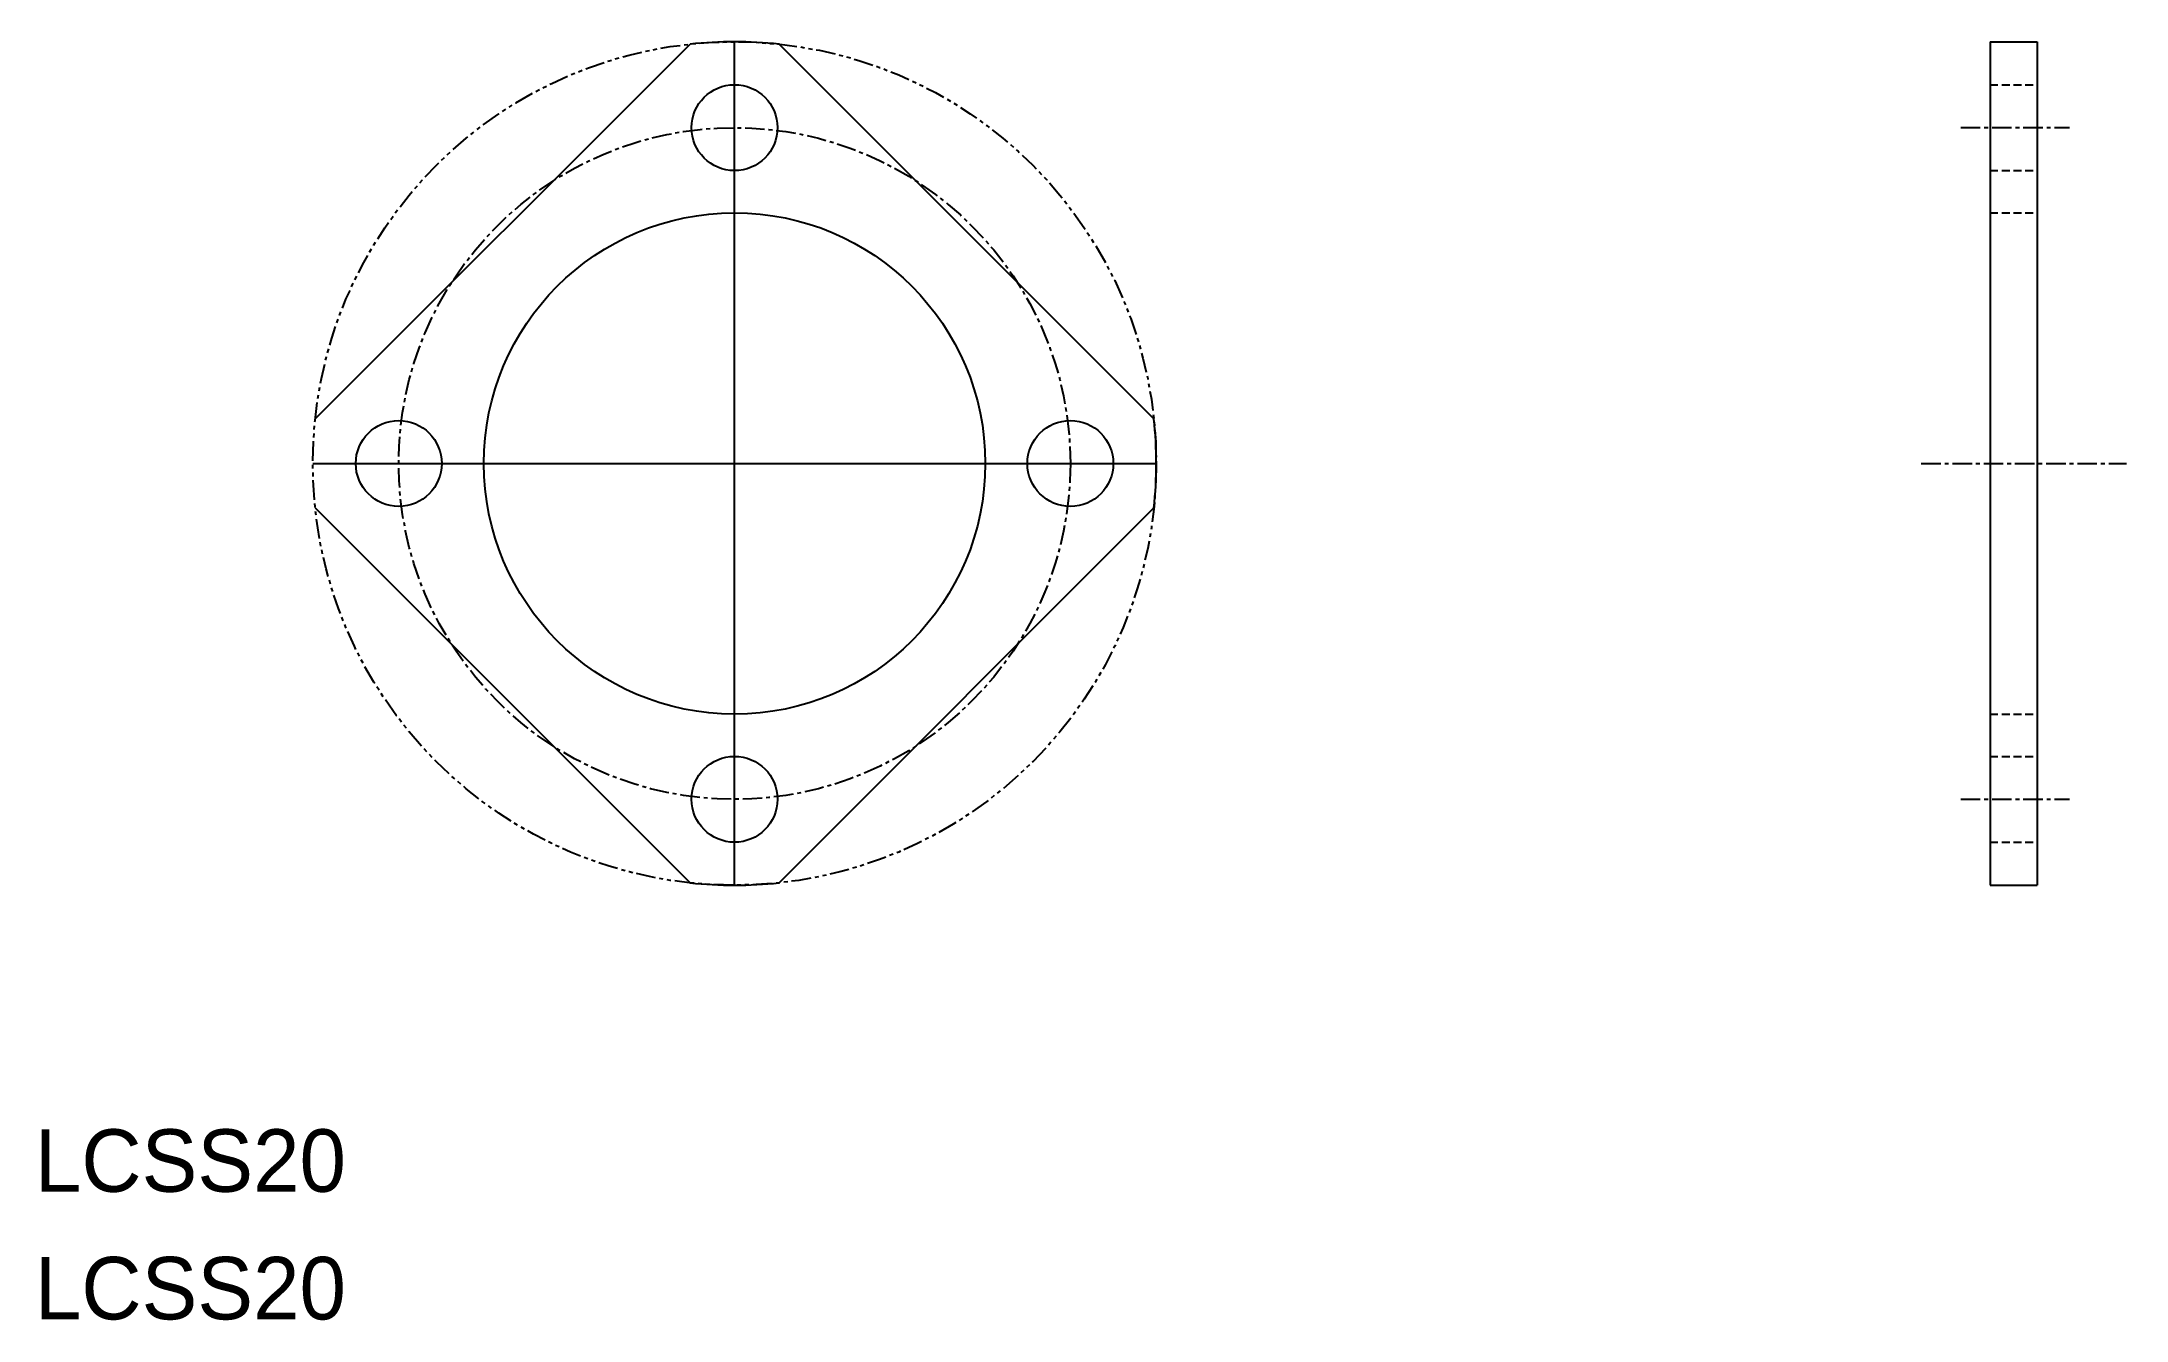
# Model space of a CAD drawing. Extents: x 90 to 224, y 17 to 99.
import ezdxf

# ---------------------------------------------------------------- set-up
doc = ezdxf.new("R2010")
doc.units = 0
for name, pattern in [('CENTER', [2, 1.25, -0.25, 0.25, -0.25]), ('DASHED', [0.75, 0.5, -0.25]), ('PHANTOM', [2.5, 1.25, -0.25, 0.25, -0.25, 0.25, -0.25])]:
    doc.linetypes.add(name, pattern=pattern)
doc.layers.get('0').update_dxf_attribs({"linetype": 'CONTINUOUS'})
doc.layers.add('CENTER', color=1, linetype='CENTER')

msp = doc.modelspace()

# ---------------------------------------------------------------- linework, layer by layer
at = {"color": 7, "linetype": 'CONTINUOUS'}
for p, q in [((107.72, 75.04), (131.72, 99.04)), ((134.57, 45.19), (134.57, 99.19)), ((137.42, 99.04), (161.42, 75.04)), ((214.96, 99.19), (217.96, 99.19)), ((214.96, 99.19), (214.96, 45.19)), ((217.96, 99.19), (217.96, 45.19)), ((107.57, 72.19), (161.57, 72.19)), ((107.72, 69.34), (131.72, 45.34)), ((137.42, 45.34), (161.42, 69.34)), ((214.96, 45.19), (217.96, 45.19))]:
    msp.add_line(p, q, dxfattribs=at)
at = {"color": 3, "linetype": 'DASHED'}
for p, q in [((214.96, 96.44), (217.96, 96.44)), ((214.96, 90.94), (217.96, 90.94)), ((214.96, 88.24), (217.96, 88.24)), ((214.96, 56.14), (217.96, 56.14)), ((214.96, 53.44), (217.96, 53.44)), ((214.96, 47.94), (217.96, 47.94))]:
    msp.add_line(p, q, dxfattribs=at)
at = {"color": 3, "linetype": 'PHANTOM'}
msp.add_circle((134.57, 72.19), 27, dxfattribs=at)
at = {"color": 7, "linetype": 'CONTINUOUS'}
for centre, radius in [((134.57, 93.69), 2.75), ((134.57, 72.19), 16.05), ((113.07, 72.19), 2.75), ((156.07, 72.19), 2.75), ((134.57, 50.69), 2.75)]:
    msp.add_circle(centre, radius, dxfattribs=at)
for start, end in [(83.9424, 96.0576), (353.9424, 6.0576), (263.9424, 276.0576)]:
    msp.add_arc((134.57, 72.19), 27, start, end, dxfattribs=at)
at = {"layer": 'CENTER', "color": 1, "linetype": 'CENTER'}
for p, q in [((213.08, 93.69), (220.04, 93.69)), ((210.55, 72.19), (223.68, 72.19)), ((213.08, 50.69), (220.04, 50.69))]:
    msp.add_line(p, q, dxfattribs=at)
msp.add_circle((134.57, 72.19), 21.5, dxfattribs=at)

# ---------------------------------------------------------------- texts
at = {"color": 7, "linetype": 'CONTINUOUS'}
for p in [(89.77, 25.56), (89.77, 17.39)]:
    msp.add_text('LCSS20', height=4, dxfattribs=at).set_placement(p)

doc.saveas('drawing.dxf')
